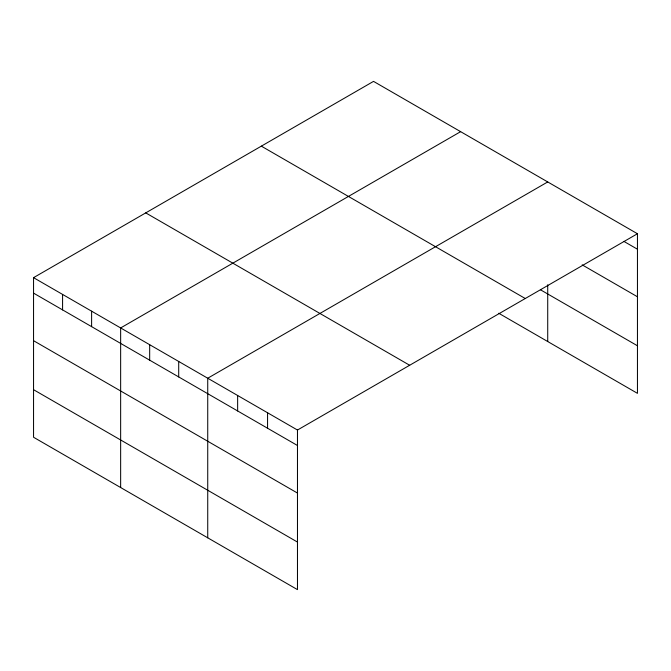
<?xml version="1.0" encoding="UTF-8"?>
<svg xmlns="http://www.w3.org/2000/svg" width="671" height="671" viewBox="0 0 671 671"><rect width="100%" height="100%" fill="white"/><g stroke="black" fill="none" stroke-linecap="round" stroke-linejoin="round"><path stroke-width="1.01" d="M33.55 277.66L297.471 430.036L297.471 589.624L33.55 437.257L33.55 277.66L373.529 81.376L637.45 233.743L637.45 393.34L498.729 313.248M460.625 131.659L120.646 327.943L120.646 487.54M547.721 181.942L207.733 378.226L207.733 537.815M297.471 430.036L637.45 233.743M623.854 241.367L637.45 249.218M582.16 264.852L637.45 296.775M540.457 289.78L637.45 345.775M261.338 146.152L525.259 298.52M145.741 212.883L409.662 365.259M33.55 293.126L297.471 445.502M33.55 340.692L297.471 493.059M33.55 389.692L297.471 542.067M547.721 284.781L547.721 341.531M267.561 412.766L267.561 428.232M237.643 395.496L237.643 410.962M178.704 361.468L178.704 376.934M149.675 344.701L149.675 360.176M91.608 311.185L91.608 326.651M62.579 294.418L62.579 309.893"/></g></svg>
